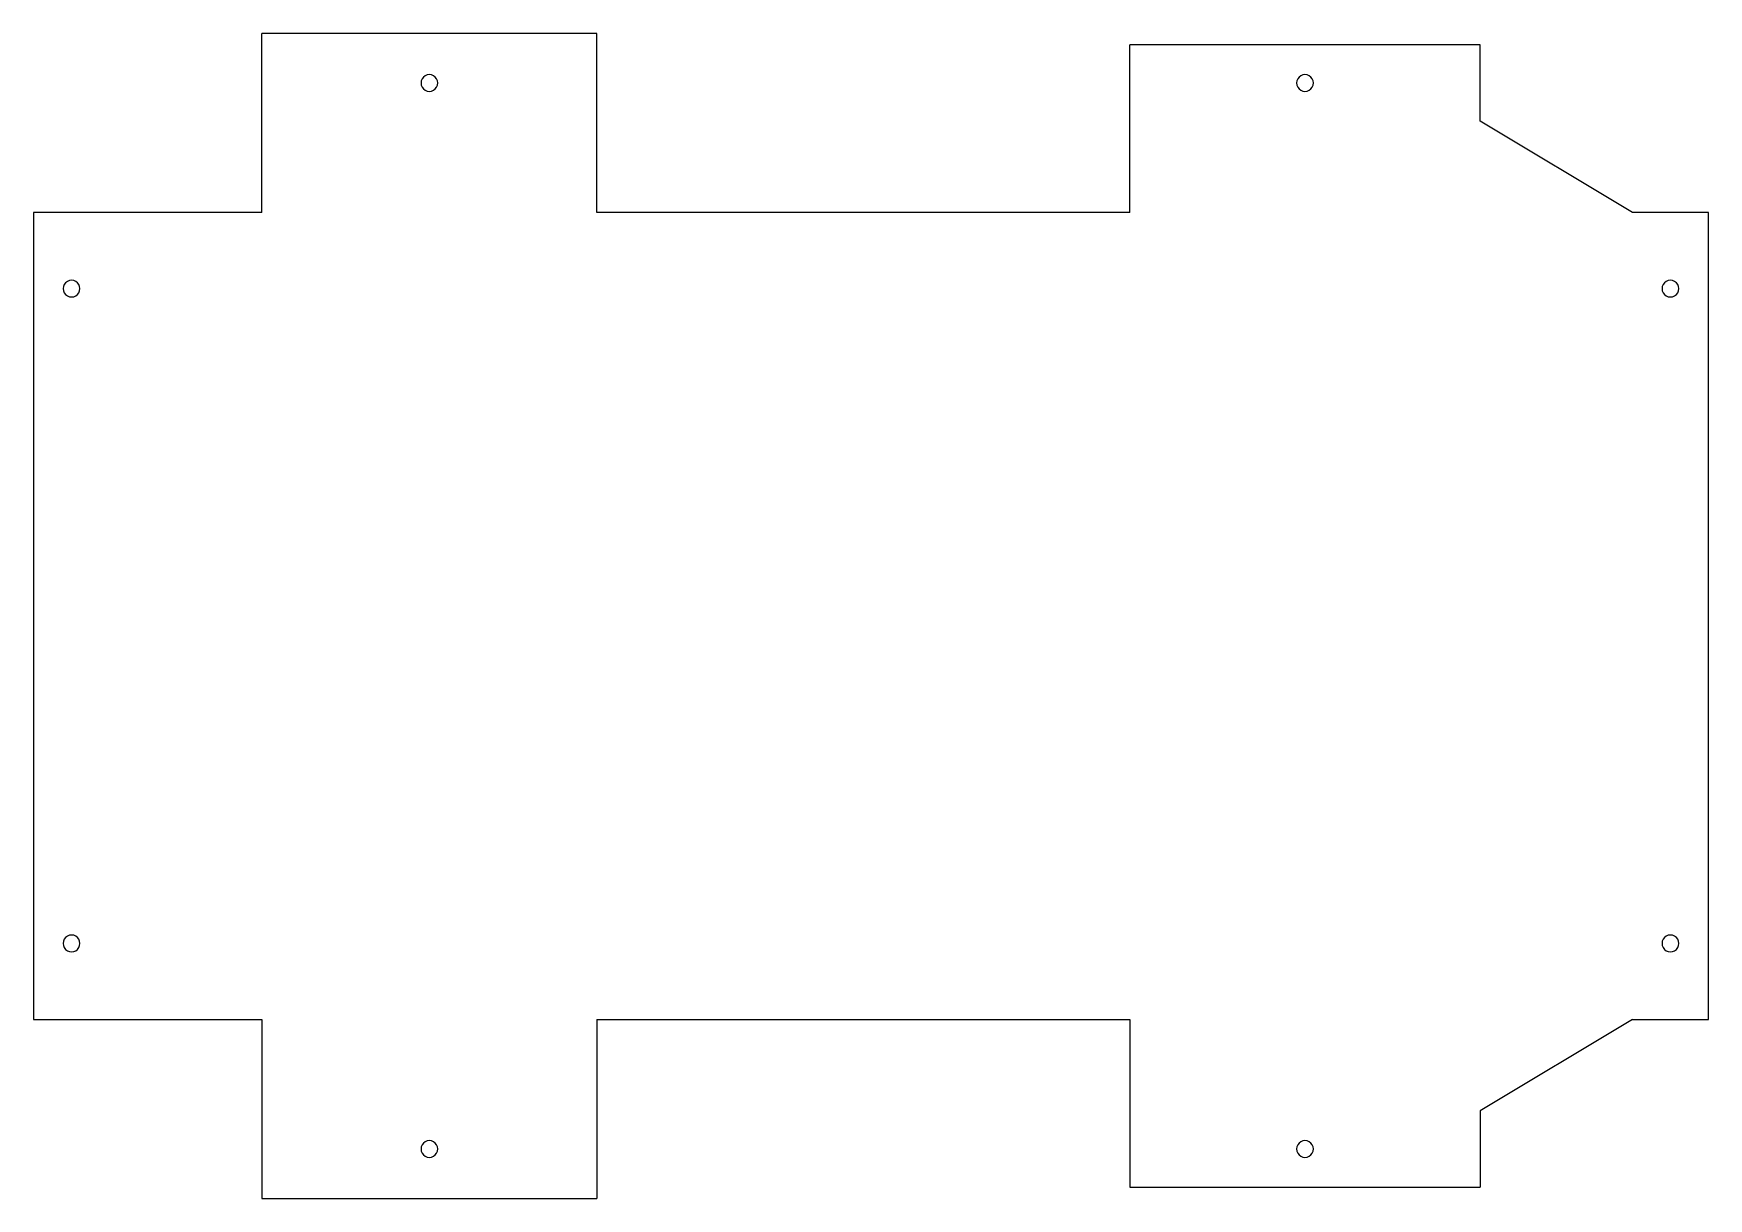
# Model space of a CAD drawing. Header units: metres. Extents: x 2454 to 2894, y 1368 to 1674.
import ezdxf

# ---------------------------------------------------------------- set-up
doc = ezdxf.new("R2010")
doc.units = ezdxf.units.M

msp = doc.modelspace()

# ---------------------------------------------------------------- linework, layer by layer
at = {"layer": 'Layer0'}
for p, q in [((2602.3, 1674.35), (2514.3, 1674.35)), ((2514.3, 1627.35), (2514.3, 1674.35)), ((2602.3, 1627.35), (2602.3, 1674.35)), ((2742.3, 1627.35), (2742.3, 1671.35)), ((2834.3, 1671.35), (2742.3, 1671.35)), ((2834.3, 1651.35), (2834.3, 1671.35)), ((2557.2, 1663.25), (2556.74, 1662.9)), ((2557.73, 1663.47), (2557.2, 1663.25)), ((2558.3, 1663.55), (2557.73, 1663.47)), ((2558.87, 1663.47), (2558.3, 1663.55)), ((2559.4, 1663.25), (2558.87, 1663.47)), ((2559.85, 1662.9), (2559.4, 1663.25)), ((2787.2, 1663.25), (2786.74, 1662.9)), ((2787.73, 1663.47), (2787.2, 1663.25)), ((2788.3, 1663.55), (2787.73, 1663.47)), ((2788.87, 1663.47), (2788.3, 1663.55)), ((2789.4, 1663.25), (2788.87, 1663.47)), ((2789.85, 1662.9), (2789.4, 1663.25)), ((2556.17, 1661.92), (2556.1, 1661.35)), ((2556.1, 1661.35), (2556.17, 1660.78)), ((2556.39, 1662.45), (2556.17, 1661.92)), ((2556.17, 1660.78), (2556.39, 1660.25)), ((2556.74, 1662.9), (2556.39, 1662.45)), ((2556.39, 1660.25), (2556.74, 1659.79)), ((2556.74, 1659.79), (2557.2, 1659.44)), ((2557.2, 1659.44), (2557.73, 1659.22)), ((2557.73, 1659.22), (2558.3, 1659.15)), ((2558.3, 1659.15), (2558.87, 1659.22)), ((2558.87, 1659.22), (2559.4, 1659.44)), ((2559.4, 1659.44), (2559.85, 1659.79)), ((2560.2, 1662.45), (2559.85, 1662.9)), ((2559.85, 1659.79), (2560.2, 1660.25)), ((2560.42, 1661.92), (2560.2, 1662.45)), ((2560.2, 1660.25), (2560.42, 1660.78)), ((2560.5, 1661.35), (2560.42, 1661.92)), ((2560.42, 1660.78), (2560.5, 1661.35)), ((2786.17, 1661.92), (2786.1, 1661.35)), ((2786.1, 1661.35), (2786.17, 1660.78)), ((2786.39, 1662.45), (2786.17, 1661.92)), ((2786.17, 1660.78), (2786.39, 1660.25)), ((2786.74, 1662.9), (2786.39, 1662.45)), ((2786.39, 1660.25), (2786.74, 1659.79)), ((2786.74, 1659.79), (2787.2, 1659.44)), ((2787.2, 1659.44), (2787.73, 1659.22)), ((2787.73, 1659.22), (2788.3, 1659.15)), ((2788.3, 1659.15), (2788.87, 1659.22)), ((2788.87, 1659.22), (2789.4, 1659.44)), ((2789.4, 1659.44), (2789.85, 1659.79)), ((2790.2, 1662.45), (2789.85, 1662.9)), ((2789.85, 1659.79), (2790.2, 1660.25)), ((2790.42, 1661.92), (2790.2, 1662.45)), ((2790.2, 1660.25), (2790.42, 1660.78)), ((2790.5, 1661.35), (2790.42, 1661.92)), ((2790.42, 1660.78), (2790.5, 1661.35)), ((2874.3, 1627.35), (2834.3, 1651.35)), ((2514.3, 1627.35), (2454.3, 1627.35)), ((2454.3, 1627.35), (2454.3, 1415.35)), ((2742.3, 1627.35), (2602.3, 1627.35)), ((2894.3, 1627.35), (2874.3, 1627.35)), ((2894.3, 1415.35), (2894.3, 1627.35)), ((2462.17, 1607.92), (2462.1, 1607.35)), ((2462.1, 1607.35), (2462.17, 1606.78)), ((2462.39, 1608.45), (2462.17, 1607.92)), ((2462.17, 1606.78), (2462.39, 1606.25)), ((2462.74, 1608.9), (2462.39, 1608.45)), ((2462.39, 1606.25), (2462.74, 1605.79)), ((2463.2, 1609.25), (2462.74, 1608.9)), ((2463.73, 1609.47), (2463.2, 1609.25)), ((2464.3, 1609.55), (2463.73, 1609.47)), ((2464.87, 1609.47), (2464.3, 1609.55)), ((2465.4, 1609.25), (2464.87, 1609.47)), ((2465.85, 1608.9), (2465.4, 1609.25)), ((2466.2, 1608.45), (2465.85, 1608.9)), ((2465.85, 1605.79), (2466.2, 1606.25)), ((2466.42, 1607.92), (2466.2, 1608.45)), ((2466.2, 1606.25), (2466.42, 1606.78)), ((2466.5, 1607.35), (2466.42, 1607.92)), ((2466.42, 1606.78), (2466.5, 1607.35)), ((2882.17, 1607.92), (2882.1, 1607.35)), ((2882.1, 1607.35), (2882.17, 1606.78)), ((2882.39, 1608.45), (2882.17, 1607.92)), ((2882.17, 1606.78), (2882.39, 1606.25)), ((2882.74, 1608.9), (2882.39, 1608.45)), ((2882.39, 1606.25), (2882.74, 1605.79)), ((2883.2, 1609.25), (2882.74, 1608.9)), ((2883.73, 1609.47), (2883.2, 1609.25)), ((2884.3, 1609.55), (2883.73, 1609.47)), ((2884.87, 1609.47), (2884.3, 1609.55)), ((2885.4, 1609.25), (2884.87, 1609.47)), ((2885.85, 1608.9), (2885.4, 1609.25)), ((2886.2, 1608.45), (2885.85, 1608.9)), ((2885.85, 1605.79), (2886.2, 1606.25)), ((2886.42, 1607.92), (2886.2, 1608.45)), ((2886.2, 1606.25), (2886.42, 1606.78)), ((2886.5, 1607.35), (2886.42, 1607.92)), ((2886.42, 1606.78), (2886.5, 1607.35)), ((2462.74, 1605.79), (2463.2, 1605.44)), ((2463.2, 1605.44), (2463.73, 1605.22)), ((2463.73, 1605.22), (2464.3, 1605.15)), ((2464.3, 1605.15), (2464.87, 1605.22)), ((2464.87, 1605.22), (2465.4, 1605.44)), ((2465.4, 1605.44), (2465.85, 1605.79)), ((2882.74, 1605.79), (2883.2, 1605.44)), ((2883.2, 1605.44), (2883.73, 1605.22)), ((2883.73, 1605.22), (2884.3, 1605.15)), ((2884.3, 1605.15), (2884.87, 1605.22)), ((2884.87, 1605.22), (2885.4, 1605.44)), ((2885.4, 1605.44), (2885.85, 1605.79)), ((2462.17, 1435.92), (2462.1, 1435.35)), ((2462.1, 1435.35), (2462.17, 1434.78)), ((2462.39, 1436.45), (2462.17, 1435.92)), ((2462.17, 1434.78), (2462.39, 1434.25)), ((2462.74, 1436.9), (2462.39, 1436.45)), ((2463.2, 1437.25), (2462.74, 1436.9)), ((2463.73, 1437.47), (2463.2, 1437.25)), ((2464.3, 1437.55), (2463.73, 1437.47)), ((2464.87, 1437.47), (2464.3, 1437.55)), ((2465.4, 1437.25), (2464.87, 1437.47)), ((2465.85, 1436.9), (2465.4, 1437.25)), ((2466.2, 1436.45), (2465.85, 1436.9)), ((2466.42, 1435.92), (2466.2, 1436.45)), ((2466.2, 1434.25), (2466.42, 1434.78)), ((2466.5, 1435.35), (2466.42, 1435.92)), ((2466.42, 1434.78), (2466.5, 1435.35)), ((2882.17, 1435.92), (2882.1, 1435.35)), ((2882.1, 1435.35), (2882.17, 1434.78)), ((2882.39, 1436.45), (2882.17, 1435.92)), ((2882.17, 1434.78), (2882.39, 1434.25)), ((2882.74, 1436.9), (2882.39, 1436.45)), ((2883.2, 1437.25), (2882.74, 1436.9)), ((2883.73, 1437.47), (2883.2, 1437.25)), ((2884.3, 1437.55), (2883.73, 1437.47)), ((2884.87, 1437.47), (2884.3, 1437.55)), ((2885.4, 1437.25), (2884.87, 1437.47)), ((2885.85, 1436.9), (2885.4, 1437.25)), ((2886.2, 1436.45), (2885.85, 1436.9)), ((2886.42, 1435.92), (2886.2, 1436.45)), ((2886.2, 1434.25), (2886.42, 1434.78)), ((2886.5, 1435.35), (2886.42, 1435.92)), ((2886.42, 1434.78), (2886.5, 1435.35)), ((2462.39, 1434.25), (2462.74, 1433.79)), ((2462.74, 1433.79), (2463.2, 1433.44)), ((2463.2, 1433.44), (2463.73, 1433.22)), ((2463.73, 1433.22), (2464.3, 1433.15)), ((2464.3, 1433.15), (2464.87, 1433.22)), ((2464.87, 1433.22), (2465.4, 1433.44)), ((2465.4, 1433.44), (2465.85, 1433.79)), ((2465.85, 1433.79), (2466.2, 1434.25)), ((2882.39, 1434.25), (2882.74, 1433.79)), ((2882.74, 1433.79), (2883.2, 1433.44)), ((2883.2, 1433.44), (2883.73, 1433.22)), ((2883.73, 1433.22), (2884.3, 1433.15)), ((2884.3, 1433.15), (2884.87, 1433.22)), ((2884.87, 1433.22), (2885.4, 1433.44)), ((2885.4, 1433.44), (2885.85, 1433.79)), ((2885.85, 1433.79), (2886.2, 1434.25)), ((2454.3, 1415.35), (2514.3, 1415.35)), ((2514.3, 1415.35), (2514.3, 1368.35)), ((2602.3, 1415.35), (2742.3, 1415.35)), ((2602.3, 1415.35), (2602.3, 1368.35)), ((2742.3, 1415.35), (2742.3, 1371.35)), ((2874.3, 1415.35), (2834.3, 1391.35)), ((2874.3, 1415.35), (2894.3, 1415.35)), ((2834.3, 1391.35), (2834.3, 1371.35)), ((2556.17, 1381.92), (2556.1, 1381.35)), ((2556.39, 1382.45), (2556.17, 1381.92)), ((2556.74, 1382.9), (2556.39, 1382.45)), ((2557.2, 1383.25), (2556.74, 1382.9)), ((2557.73, 1383.47), (2557.2, 1383.25)), ((2558.3, 1383.55), (2557.73, 1383.47)), ((2558.87, 1383.47), (2558.3, 1383.55)), ((2559.4, 1383.25), (2558.87, 1383.47)), ((2559.85, 1382.9), (2559.4, 1383.25)), ((2560.2, 1382.45), (2559.85, 1382.9)), ((2560.42, 1381.92), (2560.2, 1382.45)), ((2560.5, 1381.35), (2560.42, 1381.92)), ((2786.17, 1381.92), (2786.1, 1381.35)), ((2786.39, 1382.45), (2786.17, 1381.92)), ((2786.74, 1382.9), (2786.39, 1382.45)), ((2787.2, 1383.25), (2786.74, 1382.9)), ((2787.73, 1383.47), (2787.2, 1383.25)), ((2788.3, 1383.55), (2787.73, 1383.47)), ((2788.87, 1383.47), (2788.3, 1383.55)), ((2789.4, 1383.25), (2788.87, 1383.47)), ((2789.85, 1382.9), (2789.4, 1383.25)), ((2790.2, 1382.45), (2789.85, 1382.9)), ((2790.42, 1381.92), (2790.2, 1382.45)), ((2790.5, 1381.35), (2790.42, 1381.92)), ((2556.1, 1381.35), (2556.17, 1380.78)), ((2556.17, 1380.78), (2556.39, 1380.25)), ((2556.39, 1380.25), (2556.74, 1379.79)), ((2556.74, 1379.79), (2557.2, 1379.44)), ((2557.2, 1379.44), (2557.73, 1379.22)), ((2557.73, 1379.22), (2558.3, 1379.15)), ((2558.3, 1379.15), (2558.87, 1379.22)), ((2558.87, 1379.22), (2559.4, 1379.44)), ((2559.4, 1379.44), (2559.85, 1379.79)), ((2559.85, 1379.79), (2560.2, 1380.25)), ((2560.2, 1380.25), (2560.42, 1380.78)), ((2560.42, 1380.78), (2560.5, 1381.35)), ((2786.1, 1381.35), (2786.17, 1380.78)), ((2786.17, 1380.78), (2786.39, 1380.25)), ((2786.39, 1380.25), (2786.74, 1379.79)), ((2786.74, 1379.79), (2787.2, 1379.44)), ((2787.2, 1379.44), (2787.73, 1379.22)), ((2787.73, 1379.22), (2788.3, 1379.15)), ((2788.3, 1379.15), (2788.87, 1379.22)), ((2788.87, 1379.22), (2789.4, 1379.44)), ((2789.4, 1379.44), (2789.85, 1379.79)), ((2789.85, 1379.79), (2790.2, 1380.25)), ((2790.2, 1380.25), (2790.42, 1380.78)), ((2790.42, 1380.78), (2790.5, 1381.35)), ((2742.3, 1371.35), (2834.3, 1371.35)), ((2514.3, 1368.35), (2602.3, 1368.35))]:
    msp.add_line(p, q, dxfattribs=at)

doc.saveas('drawing.dxf')
